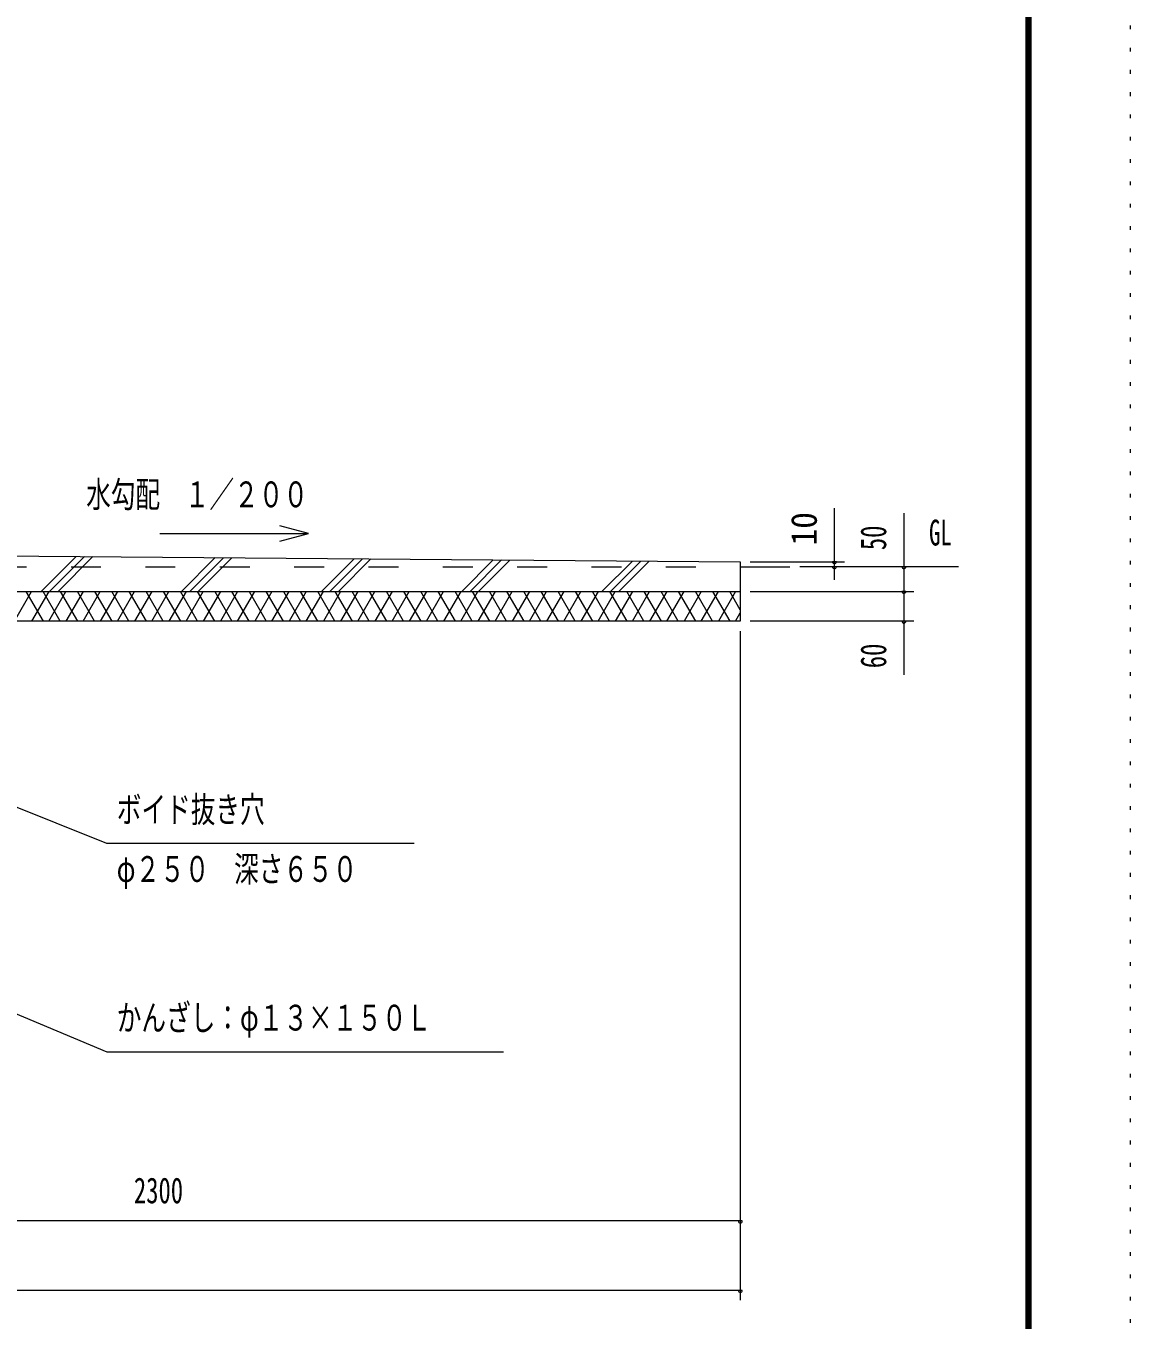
# Model space of a CAD drawing. Units: millimetres, scale not verified. Extents: x -35377 to 35393, y -16800 to 16800.
# Drawn here: x 26481 to 35393, y -4088 to 6356 of the extents above; entities that cross this region are included whole.
import ezdxf
from ezdxf.enums import TextEntityAlignment as Align

# ---------------------------------------------------------------- set-up
doc = ezdxf.new("R2010")
doc.units = ezdxf.units.MM
doc.header["$LTSCALE"] = 60
doc.linetypes.add('USER2', pattern=[10, 4, -6])
doc.linetypes.add('USER4', pattern=[3, 0.5, -2.5])
for name, color, linetype, lineweight in [('0-6_2-02BOLD', 7, 'Continuous', 18), ('0-7_2-12HIDDEN', 3, 'USER2', 18), ('0-A_2-52DIM', 3, 'Continuous', 18), ('0-B_2-62HATCH', 2, 'Continuous', 18), ('0-C_F-F1PAPER', 5, 'Continuous', 18), ('0-D_F-E_J_ADD', 5, 'USER4', 18)]:
    doc.layers.add(name, color=color, linetype=linetype, lineweight=lineweight)
doc.styles.add('ＭＳ ゴシック', font='')
doc.styles.get('ＭＳ ゴシック').set_extended_font_data('MS Gothic')

msp = doc.modelspace()

# ---------------------------------------------------------------- linework, layer by layer
at = {"layer": '0-6_2-02BOLD'}
for p, q in [((23250.42, 2104.59), (32247.23, 2031.89)), ((32247.23, 1991.89), (32647.22, 1991.89)), ((23250.42, 1791.89), (32247.23, 1791.89))]:
    msp.add_line(p, q, dxfattribs=at)
msp.add_lwpolyline([(32247.23, 2031.89), (32247.23, 1551.89), (25547.23, 1551.89)], dxfattribs=at)
at = {"layer": '0-7_2-12HIDDEN'}
msp.add_line((12447.22, 1991.89), (32247.23, 1991.89), dxfattribs=at)
at = {"layer": '0-A_2-52DIM'}
for p, q in [((33007.23, 1884.54), (33007.23, 2463.89)), ((33567.23, 2423.89), (33567.23, 1119.89)), ((28530.18, 2198.1), (28761.99, 2260.21)), ((32327.22, 2031.89), (33087.23, 2031.89)), ((34007.23, 1991.89), (32727.22, 1991.89)), ((33023.23, 2031.89), (32991.23, 2031.89)), ((33023.23, 1991.89), (32991.23, 1991.89)), ((33583.23, 1991.89), (33551.23, 1991.89)), ((32327.22, 1791.89), (33647.23, 1791.89)), ((33583.23, 1791.89), (33551.23, 1791.89)), ((32247.23, 1471.89), (32247.23, -3928.11)), ((33647.23, 1551.89), (32327.22, 1551.89)), ((33583.23, 1551.89), (33551.23, 1551.89)), ((32247.23, -3288.11), (12447.22, -3288.11)), ((32263.23, -3288.11), (32231.23, -3288.11)), ((32247.23, -3848.1), (12447.22, -3848.1)), ((32263.23, -3848.1), (32231.23, -3848.1))]:
    msp.add_line(p, q, dxfattribs=at)
for points in [[(27561.99, 2260.21), (28761.99, 2260.21), (28530.18, 2322.33)], [(29614.62, -242.74), (27134.61, -242.74), (23452.39, 1234.46)], [(23063.93, -215.72), (27134.61, -1922.74), (30334.62, -1922.74)]]:
    msp.add_lwpolyline(points, dxfattribs=at)
for centre in [(33007.23, 2031.89), (33007.23, 1991.89), (33567.23, 1991.89), (33567.23, 1791.89), (33567.23, 1551.89), (32247.23, -3288.11), (32247.23, -3848.1)]:
    msp.add_arc(centre, 16, 180, 0, dxfattribs=at)
at = {"layer": '0-B_2-62HATCH'}
for p, q in [((26604.83, 1791.89), (26887.31, 2074.37)), ((26954.64, 2073.81), (26672.71, 1791.89)), ((27021.96, 2073.26), (26740.59, 1791.89)), ((27736.2, 1791.89), (28009.41, 2065.1)), ((28076.73, 2064.54), (27804.08, 1791.89)), ((27871.96, 1791.89), (28144.06, 2063.98)), ((28867.57, 1791.89), (29131.5, 2055.82)), ((29198.83, 2055.27), (28935.45, 1791.89)), ((29266.15, 2054.71), (29003.34, 1791.89)), ((29998.94, 1791.89), (30253.6, 2046.55)), ((30320.93, 2045.99), (30066.82, 1791.89)), ((30134.71, 1791.89), (30388.25, 2045.44)), ((31375.7, 2037.28), (31130.31, 1791.89)), ((31443.02, 2036.72), (31198.19, 1791.89)), ((31266.08, 1791.89), (31510.35, 2036.16)), ((26388.67, 1551.89), (26527.23, 1791.89)), ((26481.05, 1791.89), (26619.61, 1551.89)), ((26665.8, 1791.89), (26527.23, 1551.89)), ((26758.17, 1551.89), (26619.61, 1791.89)), ((26665.8, 1551.89), (26804.36, 1791.89)), ((26758.17, 1791.89), (26896.74, 1551.89)), ((26942.93, 1791.89), (26804.36, 1551.89)), ((27035.3, 1551.89), (26896.74, 1791.89)), ((26942.93, 1551.89), (27081.49, 1791.89)), ((27035.3, 1791.89), (27173.87, 1551.89)), ((27220.05, 1791.89), (27081.49, 1551.89)), ((27312.43, 1551.89), (27173.87, 1791.89)), ((27220.06, 1551.89), (27358.62, 1791.89)), ((27312.43, 1791.89), (27450.99, 1551.89)), ((27497.18, 1791.89), (27358.62, 1551.89)), ((27589.56, 1551.89), (27450.99, 1791.89)), ((27497.18, 1551.89), (27635.75, 1791.89)), ((27589.56, 1791.89), (27728.12, 1551.89)), ((27774.31, 1791.89), (27635.75, 1551.89)), ((27866.69, 1551.89), (27728.12, 1791.89)), ((27774.31, 1551.89), (27912.87, 1791.89)), ((28005.25, 1551.89), (27866.69, 1791.89)), ((28051.44, 1791.89), (27912.87, 1551.89)), ((28005.25, 1791.89), (28143.82, 1551.89)), ((28190, 1791.89), (28051.44, 1551.89)), ((28282.38, 1551.89), (28143.82, 1791.89)), ((28190, 1551.89), (28328.57, 1791.89)), ((28282.38, 1791.89), (28420.95, 1551.89)), ((28467.13, 1791.89), (28328.57, 1551.89)), ((28559.51, 1551.89), (28420.95, 1791.89)), ((28467.13, 1551.89), (28605.7, 1791.89)), ((28559.51, 1791.89), (28698.08, 1551.89)), ((28744.26, 1791.89), (28605.7, 1551.89)), ((28836.64, 1551.89), (28698.08, 1791.89)), ((28744.26, 1551.89), (28882.82, 1791.89)), ((28975.2, 1551.89), (28836.64, 1791.89)), ((29021.39, 1791.89), (28882.82, 1551.89)), ((28975.2, 1791.89), (29113.77, 1551.89)), ((29159.95, 1791.89), (29021.39, 1551.89)), ((29252.33, 1551.89), (29113.77, 1791.89)), ((29159.95, 1551.89), (29298.52, 1791.89)), ((29252.33, 1791.89), (29390.89, 1551.89)), ((29437.08, 1791.89), (29298.52, 1551.89)), ((29529.46, 1551.89), (29390.89, 1791.89)), ((29437.08, 1551.89), (29575.65, 1791.89)), ((29529.46, 1791.89), (29668.02, 1551.89)), ((29714.21, 1791.89), (29575.65, 1551.89)), ((29806.59, 1551.89), (29668.02, 1791.89)), ((29714.21, 1551.89), (29852.77, 1791.89)), ((29806.59, 1791.89), (29945.15, 1551.89)), ((29991.34, 1791.89), (29852.77, 1551.89)), ((30083.72, 1551.89), (29945.15, 1791.89)), ((29991.34, 1551.89), (30129.9, 1791.89)), ((30083.72, 1791.89), (30222.28, 1551.89)), ((30268.47, 1791.89), (30129.9, 1551.89)), ((30360.85, 1551.89), (30222.28, 1791.89)), ((30268.47, 1551.89), (30407.03, 1791.89)), ((30360.85, 1791.89), (30499.41, 1551.89)), ((30545.6, 1791.89), (30407.03, 1551.89)), ((30637.98, 1551.89), (30499.41, 1791.89)), ((30545.6, 1551.89), (30684.16, 1791.89)), ((30637.98, 1791.89), (30776.54, 1551.89)), ((30822.73, 1791.89), (30684.16, 1551.89)), ((30915.1, 1551.89), (30776.54, 1791.89)), ((30822.73, 1551.89), (30961.29, 1791.89)), ((30915.1, 1791.89), (31053.67, 1551.89)), ((31099.85, 1791.89), (30961.29, 1551.89)), ((31192.23, 1551.89), (31053.67, 1791.89)), ((31099.85, 1551.89), (31238.42, 1791.89)), ((31192.23, 1791.89), (31330.79, 1551.89)), ((31376.98, 1791.89), (31238.42, 1551.89)), ((31469.36, 1551.89), (31330.79, 1791.89)), ((31376.98, 1551.89), (31515.55, 1791.89)), ((31469.36, 1791.89), (31607.92, 1551.89)), ((31654.11, 1791.89), (31515.55, 1551.89)), ((31746.49, 1551.89), (31607.93, 1791.89)), ((31654.11, 1551.89), (31792.68, 1791.89)), ((31746.49, 1791.89), (31885.05, 1551.89)), ((31931.24, 1791.89), (31792.67, 1551.89)), ((32023.61, 1551.89), (31885.05, 1791.89)), ((31931.24, 1551.89), (32069.8, 1791.89)), ((32023.61, 1791.89), (32162.18, 1551.89)), ((32208.36, 1791.89), (32069.8, 1551.89)), ((32247.23, 1644.58), (32162.18, 1791.89)), ((32208.36, 1551.89), (32247.23, 1619.21))]:
    msp.add_line(p, q, dxfattribs=at)
at = {"layer": '0-C_F-F1PAPER'}
for points in [[(34593.25, -16000), (-11326.75, -16000), (-11326.75, 16160), (34593.25, 16160)], [(34589.25, -15996), (-11322.75, -15996), (-11322.75, 16156), (34589.25, 16156)], [(34585.25, -15992), (34585.25, 16152), (-11318.75, 16152), (-11318.75, -15992)], [(34581.25, -15988), (-11314.75, -15988), (-11314.75, 16148), (34581.25, 16148)], [(34577.25, -15984), (34577.25, 16144), (-11310.75, 16144), (-11310.75, -15984)], [(34573.25, -15980), (-11306.75, -15980), (-11306.75, 16140), (34573.25, 16140)], [(34569.25, -15976), (34569.25, 16136), (-11302.75, 16136), (-11302.75, -15976)], [(34565.25, -15972), (-11298.75, -15972), (-11298.75, 16132), (34565.25, 16132)], [(34561.25, -15968), (-11294.75, -15968), (-11294.75, 16128), (34561.25, 16128)], [(34557.25, -15964), (-11290.75, -15964), (-11290.75, 16124), (34557.25, 16124)], [(34553.25, -15960), (34553.25, 16120), (-11286.75, 16120), (-11286.75, -15960)]]:
    msp.add_lwpolyline(points, close=True, dxfattribs=at)
at = {"layer": '0-D_F-E_J_ADD'}
msp.add_lwpolyline([(35393.25, -16800), (-12126.75, -16800), (-12126.75, 16800), (35393.25, 16800)], close=True, dxfattribs=at)

# ---------------------------------------------------------------- texts
at = {"layer": '0-A_2-52DIM', "color": 7, "style": 'ＭＳ ゴシック'}
for s, width, p in [('水勾配\u3000１／２００', 0.7, (26967.54, 2408.64)), ('GL', 0.65, (33770.27, 2100.31)), ('ボイド抜き穴', 0.7, (27214.62, -134.32)), ('φ２５０\u3000深さ６５０', 0.7, (27214.63, -614.32)), ('かんざし：φ１３×１５０Ｌ', 0.7, (27214.62, -1814.32)), ('2300', 0.7, (27352.93, -3208.11))]:
    msp.add_text(s, height=208.4, dxfattribs=dict(at, width=width)).set_placement(p, align=Align.BOTTOM_LEFT)
for s, width, p in [('10', 0.95, (32927.23, 2163.18)), ('50', 0.7, (33487.23, 2125.14)), ('60', 0.7, (33487.23, 1172.5))]:
    msp.add_text(s, height=208.4, rotation=90, dxfattribs=dict(at, width=width)).set_placement(p, align=Align.BOTTOM_LEFT)

doc.saveas('drawing.dxf')
